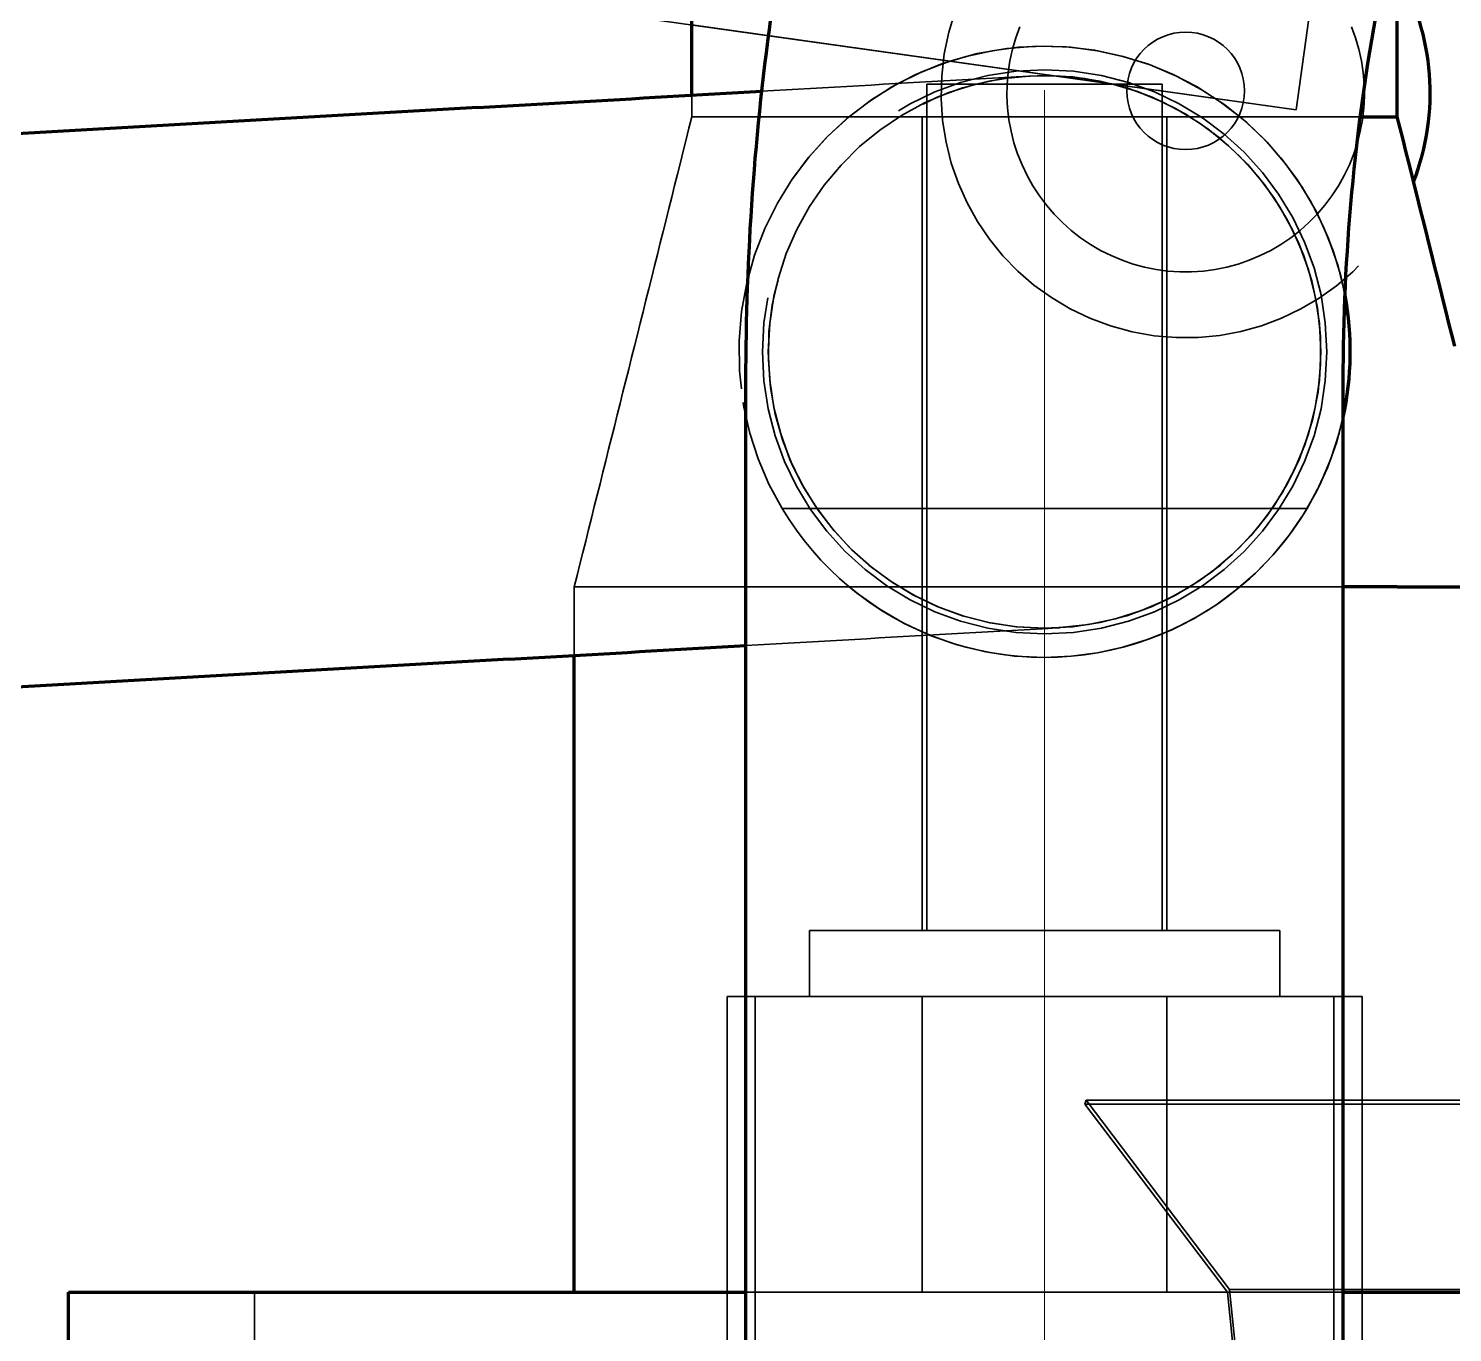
# Model space of a CAD drawing. Header units: millimetres. Extents: x 0 to 2382, y 0 to 420.
# Drawn here: x 283.59 to 289.65, y 305.92 to 311.46 of the extents above; entities that cross this region are included whole.
import ezdxf

# ---------------------------------------------------------------- set-up
doc = ezdxf.new("R2010")
doc.units = ezdxf.units.MM
doc.linetypes.add('IRAM-E-TRAZOS', pattern=[5, 4, -1])
doc.linetypes.add('IRAM-F-TRAZO-PUNTO', pattern=[20, 15, -2, 1, -2])
for name, color, linetype, lineweight in [('01-VISIBLE', 7, 'CONTINUOUS', 70), ('02-OCULTA', 4, 'IRAM-E-TRAZOS', 35), ('03-EJE', 1, 'IRAM-F-TRAZO-PUNTO', 18), ('08-FINA', 5, 'CONTINUOUS', 18)]:
    doc.layers.add(name, color=color, linetype=linetype, lineweight=lineweight)

msp = doc.modelspace()

# ---------------------------------------------------------------- linework, layer by layer
at = {"layer": '01-VISIBLE'}
for p, q in [((286.4125, 311.1782), (286.4125, 312.7869)), ((289.4125, 311.0869), (289.4125, 311.9528)), ((285.5022, 311.1263), (280.6756, 310.8509)), ((289.2553, 311.0869), (289.4125, 311.0869)), ((286.6425, 278.5), (286.6425, 309.9621)), ((289.1825, 278.5), (289.1825, 309.9621)), ((289.4125, 309.0869), (289.1825, 309.0869)), ((289.4125, 309.0869), (289.9125, 309.0869)), ((285.6361, 308.7801), (280.8095, 308.5047)), ((285.9125, 306.0869), (285.9125, 308.7959)), ((283.7625, 304.8869), (283.7625, 306.0869))]:
    msp.add_line(p, q, dxfattribs=at)
for points in [[(286.6425, 309.9621), (286.6426, 310.0121), (286.6429, 310.0621), (286.6435, 310.1121), (286.6443, 310.1621), (286.6453, 310.2121), (286.6465, 310.2621), (286.6479, 310.3121), (286.6496, 310.362), (286.6515, 310.412), (286.6536, 310.462), (286.6559, 310.5119), (286.6585, 310.5619), (286.6612, 310.6118), (286.6642, 310.6617), (286.6675, 310.7116), (286.6709, 310.7615), (286.6745, 310.8114), (286.6784, 310.8612), (286.6825, 310.9111), (286.6869, 310.9609), (286.6914, 311.0107), (286.6962, 311.0605), (286.7011, 311.1102), (286.7063, 311.16), (286.7118, 311.2097), (286.7174, 311.2594), (286.7233, 311.309), (286.7294, 311.3587), (286.7357, 311.4083), (286.7422, 311.4579), (286.749, 311.5074)], [(289.1825, 309.9621), (289.1826, 310.0123), (289.1831, 310.0625), (289.1838, 310.1127), (289.1848, 310.163), (289.1861, 310.2132), (289.1877, 310.2634), (289.1896, 310.3136), (289.1917, 310.3638), (289.1942, 310.4139), (289.1969, 310.4641), (289.2, 310.5142), (289.2033, 310.5643), (289.2069, 310.6144), (289.2108, 310.6645), (289.215, 310.7146), (289.2195, 310.7646), (289.2242, 310.8146), (289.2293, 310.8646), (289.2346, 310.9145), (289.2402, 310.9645), (289.2462, 311.0143), (289.2523, 311.0642), (289.2588, 311.114), (289.2656, 311.1638), (289.2727, 311.2135), (289.28, 311.2632), (289.2876, 311.3128), (289.2956, 311.3624), (289.3038, 311.412), (289.3122, 311.4615), (289.321, 311.511)], [(285.5022, 311.1263), (285.5525, 311.1292), (285.6029, 311.132), (285.6532, 311.1349), (285.7035, 311.1378), (285.7539, 311.1406), (285.8042, 311.1435), (285.8545, 311.1464), (285.9049, 311.1493), (285.9552, 311.1521), (286.0055, 311.155), (286.0558, 311.1579), (286.1062, 311.1607), (286.1565, 311.1636), (286.2068, 311.1665), (286.2572, 311.1694), (286.3075, 311.1722), (286.3578, 311.1751), (286.4082, 311.178), (286.4585, 311.1808), (286.5088, 311.1837), (286.5592, 311.1866), (286.6095, 311.1895), (286.6598, 311.1923), (286.7102, 311.1952)], [(289.6564, 310.1113), (289.6442, 310.1601), (289.632, 310.2089), (289.6198, 310.2576), (289.6076, 310.3064), (289.5954, 310.3552), (289.5832, 310.404), (289.571, 310.4528), (289.5588, 310.5015), (289.5466, 310.5503), (289.5345, 310.5991), (289.5223, 310.6479), (289.5101, 310.6967), (289.4979, 310.7454), (289.4857, 310.7942), (289.4735, 310.843), (289.4613, 310.8918), (289.4491, 310.9406), (289.4369, 310.9893), (289.4247, 311.0381), (289.4125, 311.0869)], [(285.6361, 308.7801), (285.6864, 308.783), (285.7367, 308.7858), (285.787, 308.7887), (285.8374, 308.7916), (285.8877, 308.7945), (285.938, 308.7973), (285.9883, 308.8002), (286.0386, 308.8031), (286.089, 308.8059), (286.1393, 308.8088), (286.1896, 308.8117), (286.2399, 308.8146), (286.2902, 308.8174), (286.3406, 308.8203), (286.3909, 308.8232), (286.4412, 308.826), (286.4915, 308.8289), (286.5419, 308.8318), (286.5922, 308.8347), (286.6425, 308.8375)], [(283.7625, 306.0869), (283.813, 306.0869), (283.8636, 306.0869), (283.9141, 306.0869), (283.9646, 306.0869), (284.0151, 306.0869), (284.0657, 306.0869), (284.1162, 306.0869), (284.1667, 306.0869), (284.2172, 306.0869), (284.2678, 306.0869), (284.3183, 306.0869), (284.3688, 306.0869), (284.4193, 306.0869), (284.4699, 306.0869), (284.5204, 306.0869), (284.5709, 306.0869), (284.6214, 306.0869), (284.672, 306.0869), (284.7225, 306.0869), (284.773, 306.0869), (284.8236, 306.0869), (284.8741, 306.0869), (284.9246, 306.0869), (284.9751, 306.0869), (285.0257, 306.0869), (285.0762, 306.0869), (285.1267, 306.0869), (285.1772, 306.0869), (285.2278, 306.0869), (285.2783, 306.0869), (285.3288, 306.0869), (285.3793, 306.0869), (285.4299, 306.0869), (285.4804, 306.0869), (285.5309, 306.0869), (285.5814, 306.0869), (285.632, 306.0869), (285.6825, 306.0869), (285.733, 306.0869), (285.7836, 306.0869), (285.8341, 306.0869), (285.8846, 306.0869), (285.9351, 306.0869), (285.9857, 306.0869), (286.0362, 306.0869), (286.0867, 306.0869), (286.1372, 306.0869), (286.1878, 306.0869), (286.2383, 306.0869), (286.2888, 306.0869), (286.3393, 306.0869), (286.3899, 306.0869), (286.4404, 306.0869), (286.4909, 306.0869), (286.5414, 306.0869), (286.592, 306.0869), (286.6425, 306.0869)], [(289.1825, 306.0869), (289.233, 306.0869), (289.2836, 306.0869), (289.3341, 306.0869), (289.3846, 306.0869), (289.4351, 306.0869), (289.4857, 306.0869), (289.5362, 306.0869), (289.5867, 306.0869), (289.6372, 306.0869), (289.6878, 306.0869)]]:
    msp.add_lwpolyline(points, dxfattribs=at)
for centre, radius, start, end in [((288.5125, 311.1869), 1.04, -21.25502, 30.07335), ((287.9125, 310.0869), 1.3, -12.3329, 10.6439)]:
    msp.add_arc(centre, radius, start, end, dxfattribs=at)
at = {"layer": '02-OCULTA'}
for p, q in [((288.9817, 311.1163), (276.6578, 312.8484)), ((286.4125, 311.0869), (286.4125, 312.7869)), ((286.4125, 311.0869), (286.4125, 312.7869)), ((286.4125, 311.0869), (286.4125, 312.7869)), ((289.4125, 311.0869), (289.4125, 312.7869)), ((289.4125, 311.0869), (289.4125, 312.7869)), ((289.4125, 311.0869), (289.4125, 312.7869)), ((288.9817, 311.1163), (289.2044, 312.7008)), ((288.9817, 311.1163), (289.2044, 312.7008)), ((288.9817, 311.1163), (286.4125, 311.4774)), ((287.4125, 307.6256), (287.4125, 311.2256)), ((288.4125, 307.6256), (288.4125, 311.2256)), ((288.4125, 311.1963), (288.4125, 311.2256)), ((286.4125, 311.0869), (286.4125, 311.1782)), ((286.4125, 311.0869), (289.2553, 311.0869)), ((289.4125, 311.0869), (286.4125, 311.0869)), ((289.4125, 311.0869), (286.4125, 311.0869)), ((289.4125, 311.0869), (286.4125, 311.0869)), ((287.3925, 307.6256), (287.3925, 311.0869)), ((288.4325, 307.6256), (288.4325, 311.0869)), ((286.6425, 309.9621), (286.6425, 278.5)), ((289.1825, 309.9621), (289.1825, 278.5)), ((285.9125, 309.0869), (286.4125, 309.0869)), ((286.4125, 309.0869), (285.9125, 309.0869)), ((285.9125, 308.7959), (285.9125, 309.0869)), ((285.9125, 306.0869), (285.9125, 309.0869)), ((287.0818, 309.0869), (286.4125, 309.0869)), ((289.4125, 309.0869), (286.4125, 309.0869)), ((289.1825, 309.0869), (288.7432, 309.0869)), ((289.9125, 309.0869), (289.4125, 309.0869)), ((286.9125, 307.3456), (286.9125, 307.6256)), ((288.9125, 307.3456), (288.9125, 307.6256)), ((286.5625, 303.8456), (286.5625, 307.3456)), ((286.6825, 303.8456), (286.6825, 307.3456)), ((287.3925, 306.0869), (287.3925, 307.3456)), ((288.4325, 306.0869), (288.4325, 307.3456)), ((289.1425, 303.8456), (289.1425, 307.3456)), ((289.2625, 303.8456), (289.2625, 307.3456)), ((288.0843, 306.8869), (288.0898, 306.9036)), ((289.9125, 306.9036), (288.0898, 306.9036)), ((288.0898, 306.9036), (288.6989, 306.0991)), ((289.9125, 306.8869), (288.0843, 306.8869)), ((288.69, 306.0869), (288.0843, 306.8869)), ((284.5525, 304.8869), (284.5525, 306.0869)), ((289.4125, 306.0869), (286.4125, 306.0869)), ((289.4125, 306.0869), (286.4125, 306.0869)), ((291.288, 306.0869), (288.69, 306.0869)), ((288.815, 304.8869), (288.69, 306.0869)), ((291.297, 306.0991), (288.6989, 306.0991)), ((288.6989, 306.0991), (288.825, 304.889))]:
    msp.add_line(p, q, dxfattribs=at)
for points in [[(289.321, 311.511), (289.3122, 311.4615), (289.3038, 311.412), (289.2956, 311.3624), (289.2876, 311.3128), (289.28, 311.2632), (289.2727, 311.2135), (289.2656, 311.1638), (289.2588, 311.114), (289.2523, 311.0642), (289.2462, 311.0143), (289.2402, 310.9645), (289.2346, 310.9145), (289.2293, 310.8646), (289.2242, 310.8146), (289.2195, 310.7646), (289.215, 310.7146), (289.2108, 310.6645), (289.2069, 310.6144), (289.2033, 310.5643), (289.2, 310.5142), (289.1969, 310.4641), (289.1942, 310.4139), (289.1917, 310.3638), (289.1896, 310.3136), (289.1877, 310.2634), (289.1861, 310.2132), (289.1848, 310.163), (289.1838, 310.1127), (289.1831, 310.0625), (289.1826, 310.0123), (289.1825, 309.9621)], [(286.744, 311.4714), (286.7374, 311.4213), (286.731, 311.3713), (286.7248, 311.3212), (286.7188, 311.2711), (286.713, 311.221), (286.7075, 311.1708), (286.7022, 311.1206), (286.6971, 311.0704), (286.6923, 311.0202), (286.6877, 310.9699), (286.6833, 310.9197), (286.6791, 310.8694), (286.6751, 310.8191), (286.6714, 310.7688), (286.6679, 310.7184), (286.6646, 310.6681), (286.6616, 310.6177), (286.6588, 310.5673), (286.6562, 310.5169), (286.6538, 310.4665), (286.6516, 310.4161), (286.6497, 310.3657), (286.648, 310.3152), (286.6466, 310.2648), (286.6453, 310.2143), (286.6443, 310.1639), (286.6435, 310.1134), (286.643, 310.063), (286.6426, 310.0125), (286.6425, 309.9621)], [(289.2182, 311.469), (289.2353, 311.4218), (289.2492, 311.3735), (289.26, 311.3244), (289.2674, 311.2747), (289.2716, 311.2246), (289.2724, 311.1743), (289.2699, 311.1241), (289.2641, 311.0742), (289.255, 311.0248), (289.2427, 310.9761), (289.2271, 310.9283), (289.2085, 310.8816), (289.1868, 310.8363), (289.1621, 310.7925), (289.1347, 310.7504), (289.1044, 310.7102), (289.0717, 310.6722), (289.0364, 310.6363), (288.9989, 310.6029), (288.9592, 310.5721), (288.9176, 310.5439), (288.8742, 310.5185), (288.8293, 310.4961), (288.7829, 310.4766), (288.7354, 310.4603), (288.6869, 310.4472), (288.6376, 310.4373), (288.5878, 310.4306), (288.5376, 310.4273), (288.4874, 310.4273), (288.4372, 310.4306), (288.3874, 310.4373), (288.3381, 310.4472), (288.2896, 310.4603), (288.2421, 310.4766), (288.1957, 310.4961), (288.1508, 310.5185), (288.1074, 310.5439), (288.0658, 310.5721), (288.0261, 310.6029), (287.9886, 310.6363), (287.9533, 310.6722), (287.9206, 310.7103), (287.8903, 310.7504), (287.8629, 310.7925), (287.8382, 310.8363), (287.8165, 310.8816), (287.7979, 310.9283), (287.7823, 310.9761), (287.77, 311.0248), (287.7609, 311.0742), (287.7551, 311.1241), (287.7526, 311.1743), (287.7534, 311.2246), (287.7576, 311.2747), (287.765, 311.3244), (287.7758, 311.3735), (287.7897, 311.4218), (287.8068, 311.469)], [(286.7102, 311.1952), (286.7618, 311.1982), (286.8134, 311.2011), (286.865, 311.204), (286.9166, 311.207), (286.9682, 311.2099), (287.0198, 311.2129), (287.0714, 311.2158), (287.123, 311.2188), (287.1746, 311.2217), (287.2263, 311.2247), (287.2779, 311.2276), (287.3295, 311.2305), (287.3811, 311.2335), (287.4327, 311.2364), (287.4843, 311.2394), (287.5359, 311.2423), (287.5875, 311.2453), (287.6391, 311.2482), (287.6907, 311.2512), (287.7423, 311.2541), (287.794, 311.2571), (287.8456, 311.26)], [(287.9125, 311.2256), (287.8625, 311.2256), (287.8125, 311.2256), (287.7625, 311.2256), (287.7125, 311.2256), (287.6625, 311.2256), (287.6125, 311.2256), (287.5625, 311.2256), (287.5125, 311.2256), (287.4625, 311.2256), (287.4125, 311.2256)], [(287.4125, 311.2256), (287.4625, 311.2256), (287.5125, 311.2256), (287.5625, 311.2256), (287.6125, 311.2256), (287.6625, 311.2256), (287.7125, 311.2256), (287.7625, 311.2256), (287.8125, 311.2256), (287.8625, 311.2256), (287.9125, 311.2256), (287.9625, 311.2256), (288.0125, 311.2256), (288.0625, 311.2256), (288.1125, 311.2256), (288.1625, 311.2256), (288.2125, 311.2256), (288.2625, 311.2256), (288.3125, 311.2256), (288.3625, 311.2256), (288.4125, 311.2256)], [(288.4125, 311.2256), (288.3625, 311.2256), (288.3125, 311.2256), (288.2625, 311.2256), (288.2125, 311.2256), (288.1625, 311.2256), (288.1125, 311.2256), (288.0625, 311.2256), (288.0125, 311.2256), (287.9625, 311.2256), (287.9125, 311.2256)], [(288.2045, 311.2256), (288.2392, 311.2207), (288.2739, 311.2158), (288.3085, 311.211), (288.3432, 311.2061), (288.3778, 311.2012), (288.4125, 311.1963)], [(288.4125, 311.1963), (288.3778, 311.2012), (288.3432, 311.2061), (288.3085, 311.211), (288.2739, 311.2158), (288.2392, 311.2207), (288.2045, 311.2256)], [(288.2045, 311.2256), (288.2392, 311.2256), (288.2739, 311.2256), (288.3085, 311.2256), (288.3432, 311.2256), (288.3778, 311.2256), (288.4125, 311.2256)], [(288.4125, 311.2256), (288.3778, 311.2256), (288.3432, 311.2256), (288.3085, 311.2256), (288.2739, 311.2256), (288.2392, 311.2256), (288.2045, 311.2256)], [(285.9125, 309.0869), (285.9247, 309.1357), (285.9369, 309.1845), (285.9491, 309.2332), (285.9613, 309.282), (285.9735, 309.3308), (285.9857, 309.3796), (285.9979, 309.4284), (286.0101, 309.4771), (286.0223, 309.5259), (286.0345, 309.5747), (286.0466, 309.6235), (286.0588, 309.6723), (286.071, 309.7211), (286.0832, 309.7698), (286.0954, 309.8186), (286.1076, 309.8674), (286.1198, 309.9162), (286.132, 309.965), (286.1442, 310.0137), (286.1564, 310.0625), (286.1686, 310.1113), (286.1808, 310.1601), (286.193, 310.2089), (286.2052, 310.2576), (286.2174, 310.3064), (286.2296, 310.3552), (286.2418, 310.404), (286.254, 310.4528), (286.2662, 310.5015), (286.2784, 310.5503), (286.2905, 310.5991), (286.3027, 310.6479), (286.3149, 310.6967), (286.3271, 310.7454), (286.3393, 310.7942), (286.3515, 310.843), (286.3637, 310.8918), (286.3759, 310.9406), (286.3881, 310.9893), (286.4003, 311.0381), (286.4125, 311.0869)], [(285.9125, 309.0869), (285.9247, 309.1357), (285.9369, 309.1845), (285.9491, 309.2332), (285.9613, 309.282), (285.9735, 309.3308), (285.9857, 309.3796), (285.9979, 309.4284), (286.0101, 309.4771), (286.0223, 309.5259), (286.0345, 309.5747), (286.0466, 309.6235), (286.0588, 309.6723), (286.071, 309.7211), (286.0832, 309.7698), (286.0954, 309.8186), (286.1076, 309.8674), (286.1198, 309.9162), (286.132, 309.965), (286.1442, 310.0137), (286.1564, 310.0625), (286.1686, 310.1113), (286.1808, 310.1601), (286.193, 310.2089), (286.2052, 310.2576), (286.2174, 310.3064), (286.2296, 310.3552), (286.2418, 310.404), (286.254, 310.4528), (286.2662, 310.5015), (286.2784, 310.5503), (286.2905, 310.5991), (286.3027, 310.6479), (286.3149, 310.6967), (286.3271, 310.7454), (286.3393, 310.7942), (286.3515, 310.843), (286.3637, 310.8918), (286.3759, 310.9406), (286.3881, 310.9893), (286.4003, 311.0381), (286.4125, 311.0869)], [(287.9125, 311.0869), (287.8605, 311.0869), (287.8085, 311.0869), (287.7565, 311.0869), (287.7045, 311.0869), (287.6525, 311.0869), (287.6005, 311.0869), (287.5485, 311.0869), (287.4965, 311.0869), (287.4445, 311.0869), (287.3925, 311.0869)], [(287.3925, 311.0869), (287.4445, 311.0869), (287.4965, 311.0869), (287.5485, 311.0869), (287.6005, 311.0869), (287.6525, 311.0869), (287.7045, 311.0869), (287.7565, 311.0869), (287.8085, 311.0869), (287.8605, 311.0869), (287.9125, 311.0869), (287.9645, 311.0869), (288.0165, 311.0869), (288.0685, 311.0869), (288.1205, 311.0869), (288.1725, 311.0869), (288.2245, 311.0869), (288.2765, 311.0869), (288.3285, 311.0869), (288.3805, 311.0869), (288.4325, 311.0869)], [(288.4325, 311.0869), (288.3805, 311.0869), (288.3285, 311.0869), (288.2765, 311.0869), (288.2245, 311.0869), (288.1725, 311.0869), (288.1205, 311.0869), (288.0685, 311.0869), (288.0165, 311.0869), (287.9645, 311.0869), (287.9125, 311.0869)], [(289.6564, 310.1113), (289.6442, 310.1601), (289.632, 310.2089), (289.6198, 310.2576), (289.6076, 310.3064), (289.5954, 310.3552), (289.5832, 310.404), (289.571, 310.4528), (289.5588, 310.5015), (289.5466, 310.5503), (289.5345, 310.5991), (289.5223, 310.6479), (289.5101, 310.6967), (289.4979, 310.7454), (289.4857, 310.7942), (289.4735, 310.843), (289.4613, 310.8918), (289.4491, 310.9406), (289.4369, 310.9893), (289.4247, 311.0381), (289.4125, 311.0869)], [(289.0285, 309.4202), (288.9778, 309.4202), (288.9271, 309.4202), (288.8764, 309.4202), (288.8256, 309.4202), (288.7749, 309.4202), (288.7242, 309.4202), (288.6734, 309.4202), (288.6227, 309.4202), (288.572, 309.4202), (288.5213, 309.4202), (288.4705, 309.4202), (288.4198, 309.4202), (288.3691, 309.4202), (288.3183, 309.4202), (288.2676, 309.4202), (288.2169, 309.4202), (288.1661, 309.4202), (288.1154, 309.4202), (288.0647, 309.4202), (288.014, 309.4202), (287.9632, 309.4202), (287.9125, 309.4202), (287.8618, 309.4202), (287.811, 309.4202), (287.7603, 309.4202), (287.7096, 309.4202), (287.6589, 309.4202), (287.6081, 309.4202), (287.5574, 309.4202), (287.5067, 309.4202), (287.4559, 309.4202), (287.4052, 309.4202), (287.3545, 309.4202), (287.3037, 309.4202), (287.253, 309.4202), (287.2023, 309.4202), (287.1516, 309.4202), (287.1008, 309.4202), (287.0501, 309.4202), (286.9994, 309.4202), (286.9486, 309.4202), (286.8979, 309.4202), (286.8472, 309.4202), (286.7965, 309.4202)], [(287.0818, 309.0869), (287.0402, 309.123), (287.0001, 309.1608), (286.9617, 309.2003), (286.925, 309.2414), (286.89, 309.2841), (286.8569, 309.3281), (286.8257, 309.3735), (286.7965, 309.4202)], [(288.7432, 309.0869), (288.7848, 309.123), (288.8249, 309.1608), (288.8633, 309.2003), (288.9, 309.2414), (288.935, 309.2841), (288.9681, 309.3281), (288.9993, 309.3735), (289.0285, 309.4202)], [(286.4125, 309.0869), (286.3625, 309.0869), (286.3125, 309.0869), (286.2625, 309.0869), (286.2125, 309.0869), (286.1625, 309.0869), (286.1125, 309.0869), (286.0625, 309.0869), (286.0125, 309.0869), (285.9625, 309.0869), (285.9125, 309.0869)], [(286.4125, 309.0869), (286.3625, 309.0869), (286.3125, 309.0869), (286.2625, 309.0869), (286.2125, 309.0869), (286.1625, 309.0869), (286.1125, 309.0869), (286.0625, 309.0869), (286.0125, 309.0869), (285.9625, 309.0869), (285.9125, 309.0869)], [(289.4125, 309.0869), (289.4625, 309.0869), (289.5125, 309.0869), (289.5625, 309.0869), (289.6125, 309.0869), (289.6625, 309.0869), (289.7125, 309.0869), (289.7625, 309.0869), (289.8125, 309.0869), (289.8625, 309.0869), (289.9125, 309.0869)], [(289.4125, 309.0869), (289.4625, 309.0869), (289.5125, 309.0869), (289.5625, 309.0869), (289.6125, 309.0869), (289.6625, 309.0869), (289.7125, 309.0869), (289.7625, 309.0869), (289.8125, 309.0869), (289.8625, 309.0869), (289.9125, 309.0869)], [(286.6425, 308.8375), (286.6939, 308.8405), (286.7453, 308.8434), (286.7968, 308.8463), (286.8482, 308.8493), (286.8996, 308.8522), (286.951, 308.8551), (287.0024, 308.8581), (287.0539, 308.861), (287.1053, 308.8639), (287.1567, 308.8669), (287.2081, 308.8698), (287.2595, 308.8727), (287.311, 308.8757), (287.3624, 308.8786), (287.4138, 308.8815), (287.4652, 308.8845), (287.5167, 308.8874), (287.5681, 308.8903), (287.6195, 308.8933), (287.6709, 308.8962), (287.7223, 308.8991), (287.7738, 308.9021), (287.8252, 308.905), (287.8766, 308.9079), (287.928, 308.9109), (287.9794, 308.9138)], [(287.9125, 307.6256), (287.8625, 307.6256), (287.8125, 307.6256), (287.7625, 307.6256), (287.7125, 307.6256), (287.6625, 307.6256), (287.6125, 307.6256), (287.5625, 307.6256), (287.5125, 307.6256), (287.4625, 307.6256), (287.4125, 307.6256), (287.3625, 307.6256), (287.3125, 307.6256), (287.2625, 307.6256), (287.2125, 307.6256), (287.1625, 307.6256), (287.1125, 307.6256), (287.0625, 307.6256), (287.0125, 307.6256), (286.9625, 307.6256), (286.9125, 307.6256)], [(286.9125, 307.6256), (286.9625, 307.6256), (287.0125, 307.6256), (287.0625, 307.6256), (287.1125, 307.6256), (287.1625, 307.6256), (287.2125, 307.6256), (287.2625, 307.6256), (287.3125, 307.6256), (287.3625, 307.6256), (287.4125, 307.6256), (287.4625, 307.6256), (287.5125, 307.6256), (287.5625, 307.6256), (287.6125, 307.6256), (287.6625, 307.6256), (287.7125, 307.6256), (287.7625, 307.6256), (287.8125, 307.6256), (287.8625, 307.6256), (287.9125, 307.6256), (287.9625, 307.6256), (288.0125, 307.6256), (288.0625, 307.6256), (288.1125, 307.6256), (288.1625, 307.6256), (288.2125, 307.6256), (288.2625, 307.6256), (288.3125, 307.6256), (288.3625, 307.6256), (288.4125, 307.6256), (288.4625, 307.6256), (288.5125, 307.6256), (288.5625, 307.6256), (288.6125, 307.6256), (288.6625, 307.6256), (288.7125, 307.6256), (288.7625, 307.6256), (288.8125, 307.6256), (288.8625, 307.6256), (288.9125, 307.6256)], [(287.9125, 307.6256), (287.8605, 307.6256), (287.8085, 307.6256), (287.7565, 307.6256), (287.7045, 307.6256), (287.6525, 307.6256), (287.6005, 307.6256), (287.5485, 307.6256), (287.4965, 307.6256), (287.4445, 307.6256), (287.3925, 307.6256)], [(287.3925, 307.6256), (287.4445, 307.6256), (287.4965, 307.6256), (287.5485, 307.6256), (287.6005, 307.6256), (287.6525, 307.6256), (287.7045, 307.6256), (287.7565, 307.6256), (287.8085, 307.6256), (287.8605, 307.6256), (287.9125, 307.6256), (287.9645, 307.6256), (288.0165, 307.6256), (288.0685, 307.6256), (288.1205, 307.6256), (288.1725, 307.6256), (288.2245, 307.6256), (288.2765, 307.6256), (288.3285, 307.6256), (288.3805, 307.6256), (288.4325, 307.6256)], [(287.9125, 307.6256), (287.8625, 307.6256), (287.8125, 307.6256), (287.7625, 307.6256), (287.7125, 307.6256), (287.6625, 307.6256), (287.6125, 307.6256), (287.5625, 307.6256), (287.5125, 307.6256), (287.4625, 307.6256), (287.4125, 307.6256)], [(287.4125, 307.6256), (287.4625, 307.6256), (287.5125, 307.6256), (287.5625, 307.6256), (287.6125, 307.6256), (287.6625, 307.6256), (287.7125, 307.6256), (287.7625, 307.6256), (287.8125, 307.6256), (287.8625, 307.6256), (287.9125, 307.6256), (287.9625, 307.6256), (288.0125, 307.6256), (288.0625, 307.6256), (288.1125, 307.6256), (288.1625, 307.6256), (288.2125, 307.6256), (288.2625, 307.6256), (288.3125, 307.6256), (288.3625, 307.6256), (288.4125, 307.6256)], [(288.4325, 307.6256), (288.3805, 307.6256), (288.3285, 307.6256), (288.2765, 307.6256), (288.2245, 307.6256), (288.1725, 307.6256), (288.1205, 307.6256), (288.0685, 307.6256), (288.0165, 307.6256), (287.9645, 307.6256), (287.9125, 307.6256)], [(288.9125, 307.6256), (288.8625, 307.6256), (288.8125, 307.6256), (288.7625, 307.6256), (288.7125, 307.6256), (288.6625, 307.6256), (288.6125, 307.6256), (288.5625, 307.6256), (288.5125, 307.6256), (288.4625, 307.6256), (288.4125, 307.6256), (288.3625, 307.6256), (288.3125, 307.6256), (288.2625, 307.6256), (288.2125, 307.6256), (288.1625, 307.6256), (288.1125, 307.6256), (288.0625, 307.6256), (288.0125, 307.6256), (287.9625, 307.6256), (287.9125, 307.6256)], [(288.4125, 307.6256), (288.3625, 307.6256), (288.3125, 307.6256), (288.2625, 307.6256), (288.2125, 307.6256), (288.1625, 307.6256), (288.1125, 307.6256), (288.0625, 307.6256), (288.0125, 307.6256), (287.9625, 307.6256), (287.9125, 307.6256)], [(287.9125, 307.3456), (287.8625, 307.3456), (287.8125, 307.3456), (287.7625, 307.3456), (287.7125, 307.3456), (287.6625, 307.3456), (287.6125, 307.3456), (287.5625, 307.3456), (287.5125, 307.3456), (287.4625, 307.3456), (287.4125, 307.3456), (287.3625, 307.3456), (287.3125, 307.3456), (287.2625, 307.3456), (287.2125, 307.3456), (287.1625, 307.3456), (287.1125, 307.3456), (287.0625, 307.3456), (287.0125, 307.3456), (286.9625, 307.3456), (286.9125, 307.3456), (286.8625, 307.3456), (286.8125, 307.3456), (286.7625, 307.3456), (286.7125, 307.3456), (286.6625, 307.3456), (286.6125, 307.3456), (286.5625, 307.3456)], [(286.5625, 307.3456), (286.6125, 307.3456), (286.6625, 307.3456), (286.7125, 307.3456), (286.7625, 307.3456), (286.8125, 307.3456), (286.8625, 307.3456), (286.9125, 307.3456), (286.9625, 307.3456), (287.0125, 307.3456), (287.0625, 307.3456), (287.1125, 307.3456), (287.1625, 307.3456), (287.2125, 307.3456), (287.2625, 307.3456), (287.3125, 307.3456), (287.3625, 307.3456), (287.4125, 307.3456), (287.4625, 307.3456), (287.5125, 307.3456), (287.5625, 307.3456), (287.6125, 307.3456), (287.6625, 307.3456), (287.7125, 307.3456), (287.7625, 307.3456), (287.8125, 307.3456), (287.8625, 307.3456), (287.9125, 307.3456), (287.9625, 307.3456), (288.0125, 307.3456), (288.0625, 307.3456), (288.1125, 307.3456), (288.1625, 307.3456), (288.2125, 307.3456), (288.2625, 307.3456), (288.3125, 307.3456), (288.3625, 307.3456), (288.4125, 307.3456), (288.4625, 307.3456), (288.5125, 307.3456), (288.5625, 307.3456), (288.6125, 307.3456), (288.6625, 307.3456), (288.7125, 307.3456), (288.7625, 307.3456), (288.8125, 307.3456), (288.8625, 307.3456), (288.9125, 307.3456), (288.9625, 307.3456), (289.0125, 307.3456), (289.0625, 307.3456), (289.1125, 307.3456), (289.1625, 307.3456), (289.2125, 307.3456), (289.2625, 307.3456)], [(287.9125, 307.3456), (287.8612, 307.3456), (287.81, 307.3456), (287.7587, 307.3456), (287.7075, 307.3456), (287.6562, 307.3456), (287.605, 307.3456), (287.5537, 307.3456), (287.5025, 307.3456), (287.4512, 307.3456), (287.4, 307.3456), (287.3487, 307.3456), (287.2975, 307.3456), (287.2462, 307.3456), (287.195, 307.3456), (287.1437, 307.3456), (287.0925, 307.3456), (287.0412, 307.3456), (286.99, 307.3456), (286.9387, 307.3456), (286.8875, 307.3456), (286.8362, 307.3456), (286.785, 307.3456), (286.7337, 307.3456), (286.6825, 307.3456)], [(286.6825, 307.3456), (286.7327, 307.3456), (286.7829, 307.3456), (286.8331, 307.3456), (286.8833, 307.3456), (286.9335, 307.3456), (286.9837, 307.3456), (287.0339, 307.3456), (287.0841, 307.3456), (287.1343, 307.3456), (287.1845, 307.3456), (287.2347, 307.3456), (287.2849, 307.3456), (287.3352, 307.3456), (287.3854, 307.3456), (287.4356, 307.3456), (287.4858, 307.3456), (287.536, 307.3456), (287.5862, 307.3456), (287.6364, 307.3456), (287.6866, 307.3456), (287.7368, 307.3456), (287.787, 307.3456), (287.8372, 307.3456), (287.8874, 307.3456), (287.9376, 307.3456), (287.9878, 307.3456), (288.038, 307.3456), (288.0882, 307.3456), (288.1384, 307.3456), (288.1886, 307.3456), (288.2388, 307.3456), (288.289, 307.3456), (288.3392, 307.3456), (288.3894, 307.3456), (288.4396, 307.3456), (288.4898, 307.3456), (288.5401, 307.3456), (288.5903, 307.3456), (288.6405, 307.3456), (288.6907, 307.3456), (288.7409, 307.3456), (288.7911, 307.3456), (288.8413, 307.3456), (288.8915, 307.3456), (288.9417, 307.3456), (288.9919, 307.3456), (289.0421, 307.3456), (289.0923, 307.3456), (289.1425, 307.3456)], [(287.9125, 307.3456), (287.8625, 307.3456), (287.8125, 307.3456), (287.7625, 307.3456), (287.7125, 307.3456), (287.6625, 307.3456), (287.6125, 307.3456), (287.5625, 307.3456), (287.5125, 307.3456), (287.4625, 307.3456), (287.4125, 307.3456), (287.3625, 307.3456), (287.3125, 307.3456), (287.2625, 307.3456), (287.2125, 307.3456), (287.1625, 307.3456), (287.1125, 307.3456), (287.0625, 307.3456), (287.0125, 307.3456), (286.9625, 307.3456), (286.9125, 307.3456)], [(286.9125, 307.3456), (286.9625, 307.3456), (287.0125, 307.3456), (287.0625, 307.3456), (287.1125, 307.3456), (287.1625, 307.3456), (287.2125, 307.3456), (287.2625, 307.3456), (287.3125, 307.3456), (287.3625, 307.3456), (287.4125, 307.3456), (287.4625, 307.3456), (287.5125, 307.3456), (287.5625, 307.3456), (287.6125, 307.3456), (287.6625, 307.3456), (287.7125, 307.3456), (287.7625, 307.3456), (287.8125, 307.3456), (287.8625, 307.3456), (287.9125, 307.3456), (287.9625, 307.3456), (288.0125, 307.3456), (288.0625, 307.3456), (288.1125, 307.3456), (288.1625, 307.3456), (288.2125, 307.3456), (288.2625, 307.3456), (288.3125, 307.3456), (288.3625, 307.3456), (288.4125, 307.3456), (288.4625, 307.3456), (288.5125, 307.3456), (288.5625, 307.3456), (288.6125, 307.3456), (288.6625, 307.3456), (288.7125, 307.3456), (288.7625, 307.3456), (288.8125, 307.3456), (288.8625, 307.3456), (288.9125, 307.3456)], [(287.9125, 307.3456), (287.8605, 307.3456), (287.8085, 307.3456), (287.7565, 307.3456), (287.7045, 307.3456), (287.6525, 307.3456), (287.6005, 307.3456), (287.5485, 307.3456), (287.4965, 307.3456), (287.4445, 307.3456), (287.3925, 307.3456)], [(287.3925, 307.3456), (287.4445, 307.3456), (287.4965, 307.3456), (287.5485, 307.3456), (287.6005, 307.3456), (287.6525, 307.3456), (287.7045, 307.3456), (287.7565, 307.3456), (287.8085, 307.3456), (287.8605, 307.3456), (287.9125, 307.3456), (287.9645, 307.3456), (288.0165, 307.3456), (288.0685, 307.3456), (288.1205, 307.3456), (288.1725, 307.3456), (288.2245, 307.3456), (288.2765, 307.3456), (288.3285, 307.3456), (288.3805, 307.3456), (288.4325, 307.3456)], [(288.4325, 307.3456), (288.3805, 307.3456), (288.3285, 307.3456), (288.2765, 307.3456), (288.2245, 307.3456), (288.1725, 307.3456), (288.1205, 307.3456), (288.0685, 307.3456), (288.0165, 307.3456), (287.9645, 307.3456), (287.9125, 307.3456)], [(288.9125, 307.3456), (288.8625, 307.3456), (288.8125, 307.3456), (288.7625, 307.3456), (288.7125, 307.3456), (288.6625, 307.3456), (288.6125, 307.3456), (288.5625, 307.3456), (288.5125, 307.3456), (288.4625, 307.3456), (288.4125, 307.3456), (288.3625, 307.3456), (288.3125, 307.3456), (288.2625, 307.3456), (288.2125, 307.3456), (288.1625, 307.3456), (288.1125, 307.3456), (288.0625, 307.3456), (288.0125, 307.3456), (287.9625, 307.3456), (287.9125, 307.3456)], [(289.2625, 307.3456), (289.2106, 307.3456), (289.1587, 307.3456), (289.1067, 307.3456), (289.0548, 307.3456), (289.0029, 307.3456), (288.951, 307.3456), (288.899, 307.3456), (288.8471, 307.3456), (288.7952, 307.3456), (288.7433, 307.3456), (288.6913, 307.3456), (288.6394, 307.3456), (288.5875, 307.3456), (288.5356, 307.3456), (288.4837, 307.3456), (288.4317, 307.3456), (288.3798, 307.3456), (288.3279, 307.3456), (288.276, 307.3456), (288.224, 307.3456), (288.1721, 307.3456), (288.1202, 307.3456), (288.0683, 307.3456), (288.0163, 307.3456), (287.9644, 307.3456), (287.9125, 307.3456)], [(289.1425, 307.3456), (289.0912, 307.3456), (289.04, 307.3456), (288.9887, 307.3456), (288.9375, 307.3456), (288.8862, 307.3456), (288.835, 307.3456), (288.7837, 307.3456), (288.7325, 307.3456), (288.6812, 307.3456), (288.63, 307.3456), (288.5787, 307.3456), (288.5275, 307.3456), (288.4762, 307.3456), (288.425, 307.3456), (288.3737, 307.3456), (288.3225, 307.3456), (288.2712, 307.3456), (288.22, 307.3456), (288.1687, 307.3456), (288.1175, 307.3456), (288.0662, 307.3456), (288.015, 307.3456), (287.9637, 307.3456), (287.9125, 307.3456)], [(287.9125, 306.0869), (287.8625, 306.0869), (287.8125, 306.0869), (287.7625, 306.0869), (287.7125, 306.0869), (287.6625, 306.0869), (287.6125, 306.0869), (287.5625, 306.0869), (287.5125, 306.0869), (287.4625, 306.0869), (287.4125, 306.0869), (287.3625, 306.0869), (287.3125, 306.0869), (287.2625, 306.0869), (287.2125, 306.0869), (287.1625, 306.0869), (287.1125, 306.0869), (287.0625, 306.0869), (287.0125, 306.0869), (286.9625, 306.0869), (286.9125, 306.0869), (286.8625, 306.0869), (286.8125, 306.0869), (286.7625, 306.0869), (286.7125, 306.0869), (286.6625, 306.0869), (286.6125, 306.0869), (286.5625, 306.0869), (286.5125, 306.0869), (286.4625, 306.0869), (286.4125, 306.0869), (286.3625, 306.0869), (286.3125, 306.0869), (286.2625, 306.0869), (286.2125, 306.0869), (286.1625, 306.0869), (286.1125, 306.0869), (286.0625, 306.0869), (286.0125, 306.0869), (285.9625, 306.0869), (285.9125, 306.0869), (285.8625, 306.0869), (285.8125, 306.0869), (285.7625, 306.0869), (285.7125, 306.0869), (285.6625, 306.0869), (285.6125, 306.0869), (285.5625, 306.0869), (285.5125, 306.0869), (285.4625, 306.0869), (285.4125, 306.0869), (285.3625, 306.0869), (285.3125, 306.0869), (285.2625, 306.0869), (285.2125, 306.0869), (285.1625, 306.0869), (285.1125, 306.0869), (285.0625, 306.0869), (285.0125, 306.0869), (284.9625, 306.0869), (284.9125, 306.0869), (284.8625, 306.0869), (284.8125, 306.0869), (284.7625, 306.0869), (284.7125, 306.0869), (284.6625, 306.0869), (284.6125, 306.0869), (284.5625, 306.0869), (284.5125, 306.0869), (284.4625, 306.0869), (284.4125, 306.0869), (284.3625, 306.0869), (284.3125, 306.0869), (284.2625, 306.0869), (284.2125, 306.0869), (284.1625, 306.0869), (284.1125, 306.0869), (284.0625, 306.0869), (284.0125, 306.0869), (283.9625, 306.0869), (283.9125, 306.0869), (283.8625, 306.0869), (283.8125, 306.0869), (283.7625, 306.0869)], [(287.9125, 306.0869), (287.8624, 306.0869), (287.8122, 306.0869), (287.7621, 306.0869), (287.7119, 306.0869), (287.6618, 306.0869), (287.6116, 306.0869), (287.5615, 306.0869), (287.5113, 306.0869), (287.4612, 306.0869), (287.411, 306.0869), (287.3609, 306.0869), (287.3107, 306.0869), (287.2606, 306.0869), (287.2104, 306.0869), (287.1603, 306.0869), (287.1101, 306.0869), (287.06, 306.0869), (287.0098, 306.0869), (286.9597, 306.0869), (286.9095, 306.0869), (286.8594, 306.0869), (286.8092, 306.0869), (286.7591, 306.0869), (286.7089, 306.0869), (286.6588, 306.0869), (286.6086, 306.0869), (286.5585, 306.0869), (286.5083, 306.0869), (286.4582, 306.0869), (286.408, 306.0869), (286.3579, 306.0869), (286.3077, 306.0869), (286.2576, 306.0869), (286.2074, 306.0869), (286.1573, 306.0869), (286.1071, 306.0869), (286.057, 306.0869), (286.0068, 306.0869), (285.9567, 306.0869), (285.9065, 306.0869), (285.8564, 306.0869), (285.8062, 306.0869), (285.7561, 306.0869), (285.7059, 306.0869), (285.6558, 306.0869), (285.6056, 306.0869), (285.5555, 306.0869), (285.5053, 306.0869), (285.4552, 306.0869), (285.405, 306.0869), (285.3549, 306.0869), (285.3047, 306.0869), (285.2546, 306.0869), (285.2044, 306.0869), (285.1543, 306.0869), (285.1041, 306.0869), (285.054, 306.0869), (285.0038, 306.0869), (284.9537, 306.0869), (284.9035, 306.0869), (284.8534, 306.0869), (284.8032, 306.0869), (284.7531, 306.0869), (284.7029, 306.0869), (284.6528, 306.0869), (284.6026, 306.0869), (284.5525, 306.0869)], [(284.5525, 306.0869), (284.6026, 306.0869), (284.6528, 306.0869), (284.7029, 306.0869), (284.7531, 306.0869), (284.8032, 306.0869), (284.8534, 306.0869), (284.9035, 306.0869), (284.9537, 306.0869), (285.0038, 306.0869), (285.054, 306.0869), (285.1041, 306.0869), (285.1543, 306.0869), (285.2044, 306.0869), (285.2546, 306.0869), (285.3047, 306.0869), (285.3549, 306.0869), (285.405, 306.0869), (285.4552, 306.0869), (285.5053, 306.0869), (285.5555, 306.0869), (285.6056, 306.0869), (285.6558, 306.0869), (285.7059, 306.0869), (285.7561, 306.0869), (285.8062, 306.0869), (285.8564, 306.0869), (285.9065, 306.0869), (285.9567, 306.0869), (286.0068, 306.0869), (286.057, 306.0869), (286.1071, 306.0869), (286.1573, 306.0869), (286.2074, 306.0869), (286.2576, 306.0869), (286.3077, 306.0869), (286.3579, 306.0869), (286.408, 306.0869), (286.4582, 306.0869), (286.5083, 306.0869), (286.5585, 306.0869), (286.6086, 306.0869), (286.6588, 306.0869), (286.7089, 306.0869), (286.7591, 306.0869), (286.8092, 306.0869), (286.8594, 306.0869), (286.9095, 306.0869), (286.9597, 306.0869), (287.0098, 306.0869), (287.06, 306.0869), (287.1101, 306.0869), (287.1603, 306.0869), (287.2104, 306.0869), (287.2606, 306.0869), (287.3107, 306.0869), (287.3609, 306.0869), (287.411, 306.0869), (287.4612, 306.0869), (287.5113, 306.0869), (287.5615, 306.0869), (287.6116, 306.0869), (287.6618, 306.0869), (287.7119, 306.0869), (287.7621, 306.0869), (287.8122, 306.0869), (287.8624, 306.0869), (287.9125, 306.0869), (287.9626, 306.0869), (288.0128, 306.0869), (288.0629, 306.0869), (288.1131, 306.0869), (288.1632, 306.0869), (288.2134, 306.0869), (288.2635, 306.0869), (288.3137, 306.0869), (288.3638, 306.0869), (288.414, 306.0869), (288.4641, 306.0869), (288.5143, 306.0869), (288.5644, 306.0869), (288.6146, 306.0869), (288.6647, 306.0869), (288.7149, 306.0869), (288.765, 306.0869), (288.8152, 306.0869), (288.8653, 306.0869), (288.9155, 306.0869), (288.9656, 306.0869), (289.0158, 306.0869), (289.0659, 306.0869), (289.1161, 306.0869), (289.1662, 306.0869), (289.2164, 306.0869), (289.2665, 306.0869), (289.3167, 306.0869), (289.3668, 306.0869), (289.417, 306.0869), (289.4671, 306.0869), (289.5173, 306.0869), (289.5674, 306.0869), (289.6176, 306.0869), (289.6677, 306.0869)], [(286.4125, 306.0869), (286.3625, 306.0869), (286.3125, 306.0869), (286.2625, 306.0869), (286.2125, 306.0869), (286.1625, 306.0869), (286.1125, 306.0869), (286.0625, 306.0869), (286.0125, 306.0869), (285.9625, 306.0869), (285.9125, 306.0869)], [(286.4125, 306.0869), (286.3625, 306.0869), (286.3125, 306.0869), (286.2625, 306.0869), (286.2125, 306.0869), (286.1625, 306.0869), (286.1125, 306.0869), (286.0625, 306.0869), (286.0125, 306.0869), (285.9625, 306.0869), (285.9125, 306.0869)], [(286.6425, 306.0869), (286.6933, 306.0869), (286.7441, 306.0869), (286.7949, 306.0869), (286.8457, 306.0869), (286.8965, 306.0869), (286.9473, 306.0869), (286.9981, 306.0869), (287.0489, 306.0869), (287.0997, 306.0869), (287.1505, 306.0869), (287.2013, 306.0869), (287.2521, 306.0869), (287.3029, 306.0869), (287.3537, 306.0869), (287.4045, 306.0869), (287.4553, 306.0869), (287.5061, 306.0869), (287.5569, 306.0869), (287.6077, 306.0869), (287.6585, 306.0869), (287.7093, 306.0869), (287.7601, 306.0869), (287.8109, 306.0869), (287.8617, 306.0869), (287.9125, 306.0869), (287.9633, 306.0869), (288.0141, 306.0869), (288.0649, 306.0869), (288.1157, 306.0869), (288.1665, 306.0869), (288.2173, 306.0869), (288.2681, 306.0869), (288.3189, 306.0869), (288.3697, 306.0869), (288.4205, 306.0869), (288.4713, 306.0869), (288.5221, 306.0869), (288.5729, 306.0869), (288.6237, 306.0869), (288.6745, 306.0869), (288.7253, 306.0869), (288.7761, 306.0869), (288.8269, 306.0869), (288.8777, 306.0869), (288.9285, 306.0869), (288.9793, 306.0869), (289.0301, 306.0869), (289.0809, 306.0869), (289.1317, 306.0869), (289.1825, 306.0869)], [(287.9125, 306.0869), (287.8605, 306.0869), (287.8085, 306.0869), (287.7565, 306.0869), (287.7045, 306.0869), (287.6525, 306.0869), (287.6005, 306.0869), (287.5485, 306.0869), (287.4965, 306.0869), (287.4445, 306.0869), (287.3925, 306.0869)], [(287.3925, 306.0869), (287.4445, 306.0869), (287.4965, 306.0869), (287.5485, 306.0869), (287.6005, 306.0869), (287.6525, 306.0869), (287.7045, 306.0869), (287.7565, 306.0869), (287.8085, 306.0869), (287.8605, 306.0869), (287.9125, 306.0869), (287.9645, 306.0869), (288.0165, 306.0869), (288.0685, 306.0869), (288.1205, 306.0869), (288.1725, 306.0869), (288.2245, 306.0869), (288.2765, 306.0869), (288.3285, 306.0869), (288.3805, 306.0869), (288.4325, 306.0869)], [(289.6838, 306.0869), (289.6332, 306.0869), (289.5826, 306.0869), (289.532, 306.0869), (289.4814, 306.0869), (289.4308, 306.0869), (289.3802, 306.0869), (289.3296, 306.0869), (289.279, 306.0869), (289.2284, 306.0869), (289.1777, 306.0869), (289.1271, 306.0869), (289.0765, 306.0869), (289.0259, 306.0869), (288.9753, 306.0869), (288.9247, 306.0869), (288.8741, 306.0869), (288.8235, 306.0869), (288.7729, 306.0869), (288.7223, 306.0869), (288.6716, 306.0869), (288.621, 306.0869), (288.5704, 306.0869), (288.5198, 306.0869), (288.4692, 306.0869), (288.4186, 306.0869), (288.368, 306.0869), (288.3174, 306.0869), (288.2668, 306.0869), (288.2162, 306.0869), (288.1655, 306.0869), (288.1149, 306.0869), (288.0643, 306.0869), (288.0137, 306.0869), (287.9631, 306.0869), (287.9125, 306.0869)], [(289.6677, 306.0869), (289.6176, 306.0869), (289.5674, 306.0869), (289.5173, 306.0869), (289.4671, 306.0869), (289.417, 306.0869), (289.3668, 306.0869), (289.3167, 306.0869), (289.2665, 306.0869), (289.2164, 306.0869), (289.1662, 306.0869), (289.1161, 306.0869), (289.0659, 306.0869), (289.0158, 306.0869), (288.9656, 306.0869), (288.9155, 306.0869), (288.8653, 306.0869), (288.8152, 306.0869), (288.765, 306.0869), (288.7149, 306.0869), (288.6647, 306.0869), (288.6146, 306.0869), (288.5644, 306.0869), (288.5143, 306.0869), (288.4641, 306.0869), (288.414, 306.0869), (288.3638, 306.0869), (288.3137, 306.0869), (288.2635, 306.0869), (288.2134, 306.0869), (288.1632, 306.0869), (288.1131, 306.0869), (288.0629, 306.0869), (288.0128, 306.0869), (287.9626, 306.0869), (287.9125, 306.0869)], [(288.4325, 306.0869), (288.3805, 306.0869), (288.3285, 306.0869), (288.2765, 306.0869), (288.2245, 306.0869), (288.1725, 306.0869), (288.1205, 306.0869), (288.0685, 306.0869), (288.0165, 306.0869), (287.9645, 306.0869), (287.9125, 306.0869)], [(289.4125, 306.0869), (289.4625, 306.0869), (289.5125, 306.0869), (289.5625, 306.0869), (289.6125, 306.0869), (289.6625, 306.0869), (289.7125, 306.0869), (289.7625, 306.0869), (289.8125, 306.0869), (289.8625, 306.0869), (289.9125, 306.0869)], [(289.4125, 306.0869), (289.4625, 306.0869), (289.5125, 306.0869), (289.5625, 306.0869), (289.6125, 306.0869), (289.6625, 306.0869), (289.7125, 306.0869), (289.7625, 306.0869), (289.8125, 306.0869), (289.8625, 306.0869), (289.9125, 306.0869)]]:
    msp.add_lwpolyline(points, dxfattribs=at)
for centre, radius in [((288.5125, 311.1969), 0.25), ((288.5125, 311.1969), 0.25), ((287.9125, 310.0869), 1.2), ((287.9125, 310.0869), 1.2), ((287.9125, 310.0869), 1.175)]:
    msp.add_circle(centre, radius, dxfattribs=at)
for centre, radius, start, end in [((288.5125, 311.1869), 1.04, 94.58856, -21.25502), ((287.9125, 310.0869), 1.3, -30.85189, -149.14811), ((287.9125, 310.0869), 1.3, 10.6439, -90), ((287.9125, 310.0869), 1.175, 93.26583, -90), ((287.9125, 310.0869), 1.175, -86.73417, 93.26583), ((287.9125, 310.0869), 1.3, -90, -12.3329), ((287.9125, 310.0869), 1.3, -129.71514, -90), ((287.9125, 310.0869), 1.3, -90, -50.28486), ((287.9125, 310.0869), 1.175, -90, -86.73417)]:
    msp.add_arc(centre, radius, start, end, dxfattribs=at)
at = {"layer": '03-EJE'}
msp.add_line((287.9125, 216.2), (287.9125, 315.1456), dxfattribs=at)
at = {"layer": '08-FINA'}
msp.add_circle((283.2625, 309.7663), 18.4167, dxfattribs=at)

doc.saveas('drawing.dxf')
